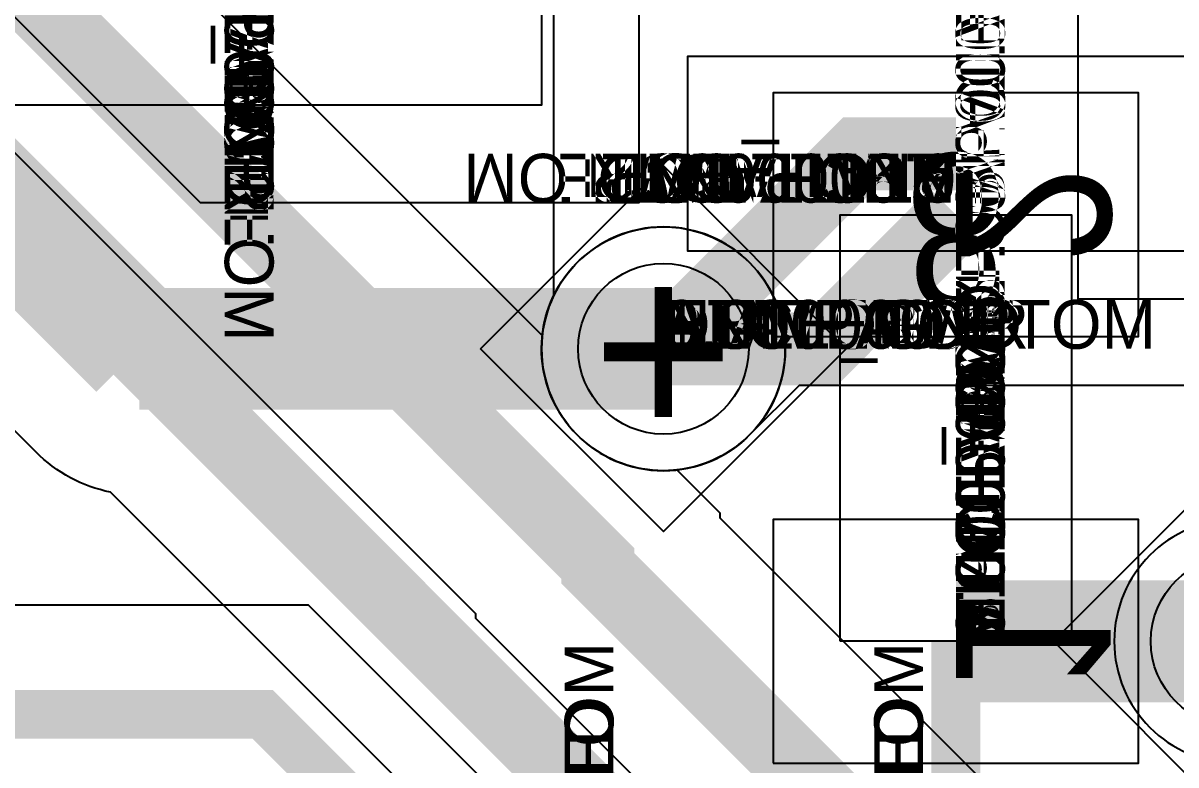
# Model space of a CAD drawing. Extents: x 0 to 323, y 0 to 320.
# Drawn here: x 154.385 to 159.116, y 237.348 to 240.392 of the extents above; entities that cross this region are included whole.
import ezdxf
from ezdxf.enums import TextEntityAlignment as Align

# ---------------------------------------------------------------- set-up
doc = ezdxf.new("R2010")
doc.units = 0
doc.header["$MEASUREMENT"] = 0
doc.layers.get('0').update_dxf_attribs({"linetype": 'CONTINUOUS'})
for name, color, linetype in [('CDN_FIGURES', 7, 'CONTINUOUS'), ('ETCH_BOTTOM', 7, 'CONTINUOUS'), ('ETCH_GND', 3, 'CONTINUOUS'), ('ETCH_INT1', 4, 'CONTINUOUS'), ('ETCH_INT2', 5, 'CONTINUOUS'), ('ETCH_PWR', 6, 'CONTINUOUS'), ('ETCH_TOP', 2, 'CONTINUOUS'), ('MANUFACTURING_NCLEGEND-1-6', 8, 'CONTINUOUS'), ('PACKAGE_GEOMETRY_ASSEMBLY_TOP', 11, 'CONTINUOUS'), ('PACKAGE_GEOMETRY_PIN_NUMBER', 9, 'CONTINUOUS')]:
    doc.layers.add(name, color=color, linetype=linetype)

# ---------------------------------------------------------------- blocks, each defined once
blk = doc.blocks.new('PAD_INFO')
for tag in ['SHAPE_TYPE', 'PAD_HEIGHT', 'PAD_LAYER', 'PAD_TYPE', 'PAD_WIDTH']:
    blk.add_attdef(tag, (0, 0), '', height=0.2)
at = {"flags": 2}
blk.add_attdef('CDN_TYPE', (0, 0), '', height=0.2, dxfattribs=at)
blk = doc.blocks.new('DRILL_INFO')
at = {"flags": 2}
blk.add_attdef('CDN_TYPE', (0, 0), '', height=0.2, dxfattribs=at)
for tag in ['FSHAPE', 'FCHAR', 'DRILL_HEIGHT', 'DIAMETER', 'PLATED', 'DRILL_WIDTH']:
    blk.add_attdef(tag, (0, 0), '', height=0.2)
blk = doc.blocks.new('VIA0700X0300')
at = {"layer": 'ETCH_BOTTOM'}
blk.add_circle((0, 0), 0.35, dxfattribs=at)
at = {"layer": 'ETCH_GND'}
blk.add_circle((0, 0), 0.35, dxfattribs=at)
at = {"layer": 'ETCH_INT1'}
blk.add_circle((0, 0), 0.35, dxfattribs=at)
at = {"layer": 'ETCH_INT2'}
blk.add_circle((0, 0), 0.35, dxfattribs=at)
at = {"layer": 'ETCH_PWR'}
blk.add_circle((0, 0), 0.35, dxfattribs=at)
at = {"layer": 'ETCH_TOP'}
blk.add_circle((0, 0), 0.35, dxfattribs=at)
ref = blk.add_blockref('PAD_INFO', (0, 0))
ref.add_attrib('PAD_LAYER', 'ETCH_TOP', (0, 0), dxfattribs={"height": 0.2})
ref.add_attrib('SHAPE_TYPE', 'NULL', (0, 0), dxfattribs={"height": 0.2})
ref.add_attrib('PAD_TYPE', 'ANTIPAD', (0, 0), dxfattribs={"height": 0.2})
ref.add_attrib('PAD_WIDTH', '0.000000', (0, 0), dxfattribs={"height": 0.2})
ref.add_attrib('PAD_HEIGHT', '0.000000', (0, 0), dxfattribs={"height": 0.2})
ref = blk.add_blockref('PAD_INFO', (0, 0))
ref.add_attrib('PAD_LAYER', 'ETCH_GND', (0, 0), dxfattribs={"height": 0.2})
ref.add_attrib('SHAPE_TYPE', 'NULL', (0, 0), dxfattribs={"height": 0.2})
ref.add_attrib('PAD_TYPE', 'ANTIPAD', (0, 0), dxfattribs={"height": 0.2})
ref.add_attrib('PAD_WIDTH', '0.000000', (0, 0), dxfattribs={"height": 0.2})
ref.add_attrib('PAD_HEIGHT', '0.000000', (0, 0), dxfattribs={"height": 0.2})
ref = blk.add_blockref('PAD_INFO', (0, 0))
ref.add_attrib('PAD_LAYER', 'ETCH_INT1', (0, 0), dxfattribs={"height": 0.2})
ref.add_attrib('SHAPE_TYPE', 'NULL', (0, 0), dxfattribs={"height": 0.2})
ref.add_attrib('PAD_TYPE', 'ANTIPAD', (0, 0), dxfattribs={"height": 0.2})
ref.add_attrib('PAD_WIDTH', '0.000000', (0, 0), dxfattribs={"height": 0.2})
ref.add_attrib('PAD_HEIGHT', '0.000000', (0, 0), dxfattribs={"height": 0.2})
ref = blk.add_blockref('PAD_INFO', (0, 0))
ref.add_attrib('PAD_LAYER', 'ETCH_INT2', (0, 0), dxfattribs={"height": 0.2})
ref.add_attrib('SHAPE_TYPE', 'NULL', (0, 0), dxfattribs={"height": 0.2})
ref.add_attrib('PAD_TYPE', 'ANTIPAD', (0, 0), dxfattribs={"height": 0.2})
ref.add_attrib('PAD_WIDTH', '0.000000', (0, 0), dxfattribs={"height": 0.2})
ref.add_attrib('PAD_HEIGHT', '0.000000', (0, 0), dxfattribs={"height": 0.2})
ref = blk.add_blockref('PAD_INFO', (0, 0))
ref.add_attrib('PAD_LAYER', 'ETCH_PWR', (0, 0), dxfattribs={"height": 0.2})
ref.add_attrib('SHAPE_TYPE', 'NULL', (0, 0), dxfattribs={"height": 0.2})
ref.add_attrib('PAD_TYPE', 'ANTIPAD', (0, 0), dxfattribs={"height": 0.2})
ref.add_attrib('PAD_WIDTH', '0.000000', (0, 0), dxfattribs={"height": 0.2})
ref.add_attrib('PAD_HEIGHT', '0.000000', (0, 0), dxfattribs={"height": 0.2})
ref = blk.add_blockref('PAD_INFO', (0, 0))
ref.add_attrib('PAD_LAYER', 'ETCH_BOTTOM', (0, 0), dxfattribs={"height": 0.2})
ref.add_attrib('SHAPE_TYPE', 'NULL', (0, 0), dxfattribs={"height": 0.2})
ref.add_attrib('PAD_TYPE', 'ANTIPAD', (0, 0), dxfattribs={"height": 0.2})
ref.add_attrib('PAD_WIDTH', '0.000000', (0, 0), dxfattribs={"height": 0.2})
ref.add_attrib('PAD_HEIGHT', '0.000000', (0, 0), dxfattribs={"height": 0.2})
ref = blk.add_blockref('PAD_INFO', (0, 0))
ref.add_attrib('PAD_LAYER', 'ETCH_TOP', (0, 0), dxfattribs={"height": 0.2})
ref.add_attrib('SHAPE_TYPE', 'NULL', (0, 0), dxfattribs={"height": 0.2})
ref.add_attrib('PAD_TYPE', 'THERMAL', (0, 0), dxfattribs={"height": 0.2})
ref.add_attrib('PAD_WIDTH', '0.000000', (0, 0), dxfattribs={"height": 0.2})
ref.add_attrib('PAD_HEIGHT', '0.000000', (0, 0), dxfattribs={"height": 0.2})
ref = blk.add_blockref('PAD_INFO', (0, 0))
ref.add_attrib('PAD_LAYER', 'ETCH_GND', (0, 0), dxfattribs={"height": 0.2})
ref.add_attrib('SHAPE_TYPE', 'NULL', (0, 0), dxfattribs={"height": 0.2})
ref.add_attrib('PAD_TYPE', 'THERMAL', (0, 0), dxfattribs={"height": 0.2})
ref.add_attrib('PAD_WIDTH', '0.000000', (0, 0), dxfattribs={"height": 0.2})
ref.add_attrib('PAD_HEIGHT', '0.000000', (0, 0), dxfattribs={"height": 0.2})
ref = blk.add_blockref('PAD_INFO', (0, 0))
ref.add_attrib('PAD_LAYER', 'ETCH_INT1', (0, 0), dxfattribs={"height": 0.2})
ref.add_attrib('SHAPE_TYPE', 'NULL', (0, 0), dxfattribs={"height": 0.2})
ref.add_attrib('PAD_TYPE', 'THERMAL', (0, 0), dxfattribs={"height": 0.2})
ref.add_attrib('PAD_WIDTH', '0.000000', (0, 0), dxfattribs={"height": 0.2})
ref.add_attrib('PAD_HEIGHT', '0.000000', (0, 0), dxfattribs={"height": 0.2})
ref = blk.add_blockref('PAD_INFO', (0, 0))
ref.add_attrib('PAD_LAYER', 'ETCH_INT2', (0, 0), dxfattribs={"height": 0.2})
ref.add_attrib('SHAPE_TYPE', 'NULL', (0, 0), dxfattribs={"height": 0.2})
ref.add_attrib('PAD_TYPE', 'THERMAL', (0, 0), dxfattribs={"height": 0.2})
ref.add_attrib('PAD_WIDTH', '0.000000', (0, 0), dxfattribs={"height": 0.2})
ref.add_attrib('PAD_HEIGHT', '0.000000', (0, 0), dxfattribs={"height": 0.2})
ref = blk.add_blockref('PAD_INFO', (0, 0))
ref.add_attrib('PAD_LAYER', 'ETCH_PWR', (0, 0), dxfattribs={"height": 0.2})
ref.add_attrib('SHAPE_TYPE', 'NULL', (0, 0), dxfattribs={"height": 0.2})
ref.add_attrib('PAD_TYPE', 'THERMAL', (0, 0), dxfattribs={"height": 0.2})
ref.add_attrib('PAD_WIDTH', '0.000000', (0, 0), dxfattribs={"height": 0.2})
ref.add_attrib('PAD_HEIGHT', '0.000000', (0, 0), dxfattribs={"height": 0.2})
ref = blk.add_blockref('PAD_INFO', (0, 0))
ref.add_attrib('PAD_LAYER', 'ETCH_BOTTOM', (0, 0), dxfattribs={"height": 0.2})
ref.add_attrib('SHAPE_TYPE', 'NULL', (0, 0), dxfattribs={"height": 0.2})
ref.add_attrib('PAD_TYPE', 'THERMAL', (0, 0), dxfattribs={"height": 0.2})
ref.add_attrib('PAD_WIDTH', '0.000000', (0, 0), dxfattribs={"height": 0.2})
ref.add_attrib('PAD_HEIGHT', '0.000000', (0, 0), dxfattribs={"height": 0.2})
ref = blk.add_blockref('PAD_INFO', (0, 0))
ref.add_attrib('PAD_LAYER', 'ETCH_TOP', (0, 0), dxfattribs={"height": 0.2})
ref.add_attrib('SHAPE_TYPE', 'CIRCLE', (0, 0), dxfattribs={"height": 0.2})
ref.add_attrib('PAD_TYPE', 'REGULAR', (0, 0), dxfattribs={"height": 0.2})
ref.add_attrib('PAD_WIDTH', '0.700000', (0, 0), dxfattribs={"height": 0.2})
ref.add_attrib('PAD_HEIGHT', '0.700000', (0, 0), dxfattribs={"height": 0.2})
ref = blk.add_blockref('PAD_INFO', (0, 0))
ref.add_attrib('PAD_LAYER', 'ETCH_GND', (0, 0), dxfattribs={"height": 0.2})
ref.add_attrib('SHAPE_TYPE', 'CIRCLE', (0, 0), dxfattribs={"height": 0.2})
ref.add_attrib('PAD_TYPE', 'REGULAR', (0, 0), dxfattribs={"height": 0.2})
ref.add_attrib('PAD_WIDTH', '0.700000', (0, 0), dxfattribs={"height": 0.2})
ref.add_attrib('PAD_HEIGHT', '0.700000', (0, 0), dxfattribs={"height": 0.2})
ref = blk.add_blockref('PAD_INFO', (0, 0))
ref.add_attrib('PAD_LAYER', 'ETCH_INT1', (0, 0), dxfattribs={"height": 0.2})
ref.add_attrib('SHAPE_TYPE', 'CIRCLE', (0, 0), dxfattribs={"height": 0.2})
ref.add_attrib('PAD_TYPE', 'REGULAR', (0, 0), dxfattribs={"height": 0.2})
ref.add_attrib('PAD_WIDTH', '0.700000', (0, 0), dxfattribs={"height": 0.2})
ref.add_attrib('PAD_HEIGHT', '0.700000', (0, 0), dxfattribs={"height": 0.2})
ref = blk.add_blockref('PAD_INFO', (0, 0))
ref.add_attrib('PAD_LAYER', 'ETCH_INT2', (0, 0), dxfattribs={"height": 0.2})
ref.add_attrib('SHAPE_TYPE', 'CIRCLE', (0, 0), dxfattribs={"height": 0.2})
ref.add_attrib('PAD_TYPE', 'REGULAR', (0, 0), dxfattribs={"height": 0.2})
ref.add_attrib('PAD_WIDTH', '0.700000', (0, 0), dxfattribs={"height": 0.2})
ref.add_attrib('PAD_HEIGHT', '0.700000', (0, 0), dxfattribs={"height": 0.2})
ref = blk.add_blockref('PAD_INFO', (0, 0))
ref.add_attrib('PAD_LAYER', 'ETCH_PWR', (0, 0), dxfattribs={"height": 0.2})
ref.add_attrib('SHAPE_TYPE', 'CIRCLE', (0, 0), dxfattribs={"height": 0.2})
ref.add_attrib('PAD_TYPE', 'REGULAR', (0, 0), dxfattribs={"height": 0.2})
ref.add_attrib('PAD_WIDTH', '0.700000', (0, 0), dxfattribs={"height": 0.2})
ref.add_attrib('PAD_HEIGHT', '0.700000', (0, 0), dxfattribs={"height": 0.2})
ref = blk.add_blockref('PAD_INFO', (0, 0))
ref.add_attrib('PAD_LAYER', 'ETCH_BOTTOM', (0, 0), dxfattribs={"height": 0.2})
ref.add_attrib('SHAPE_TYPE', 'CIRCLE', (0, 0), dxfattribs={"height": 0.2})
ref.add_attrib('PAD_TYPE', 'REGULAR', (0, 0), dxfattribs={"height": 0.2})
ref.add_attrib('PAD_WIDTH', '0.700000', (0, 0), dxfattribs={"height": 0.2})
ref.add_attrib('PAD_HEIGHT', '0.700000', (0, 0), dxfattribs={"height": 0.2})
ref = blk.add_blockref('DRILL_INFO', (0, 0))
ref.add_attrib('DIAMETER', '0.300000', (0, 0), dxfattribs={"height": 0.2})
ref.add_attrib('PLATED', 'PLATED', (0, 0), dxfattribs={"height": 0.2})
ref.add_attrib('FSHAPE', 'DIAMOND', (0, 0), dxfattribs={"height": 0.2})
ref.add_attrib('FCHAR', '+', (0, 0), dxfattribs={"height": 0.2})
ref.add_attrib('DRILL_WIDTH', '1.500000', (0, 0), dxfattribs={"height": 0.2})
ref.add_attrib('DRILL_HEIGHT', '1.500000', (0, 0), dxfattribs={"height": 0.2})
for tag in ['CDN_TYPE', 'PIN']:
    blk.add_attdef(tag, (0, 0), '', height=0.2)
at = {"flags": 2}
for tag in ['PSTKNAME', 'BBV']:
    blk.add_attdef(tag, (0, 0), '', height=0.2, dxfattribs=at)
blk = doc.blocks.new('FIGURE_DIAMOND')
at = {"layer": 'CDN_FIGURES'}
blk.add_lwpolyline([(-0.5, 0), (0, 0.5), (0.5, 0), (0, -0.5)], close=True, dxfattribs=at)
blk = doc.blocks.new('RC2200X0800TS')
at = {"layer": 'ETCH_TOP'}
blk.add_lwpolyline([(-1.1, -0.4), (-1.1, 0.4), (1.1, 0.4), (1.1, -0.4)], close=True, dxfattribs=at)
ref = blk.add_blockref('PAD_INFO', (0, 0))
ref.add_attrib('PAD_LAYER', 'ETCH_TOP', (0, 0), dxfattribs={"height": 0.2})
ref.add_attrib('SHAPE_TYPE', 'NULL', (0, 0), dxfattribs={"height": 0.2})
ref.add_attrib('PAD_TYPE', 'ANTIPAD', (0, 0), dxfattribs={"height": 0.2})
ref.add_attrib('PAD_WIDTH', '0.000000', (0, 0), dxfattribs={"height": 0.2})
ref.add_attrib('PAD_HEIGHT', '0.000000', (0, 0), dxfattribs={"height": 0.2})
ref = blk.add_blockref('PAD_INFO', (0, 0))
ref.add_attrib('PAD_LAYER', 'ETCH_GND', (0, 0), dxfattribs={"height": 0.2})
ref.add_attrib('SHAPE_TYPE', 'NULL', (0, 0), dxfattribs={"height": 0.2})
ref.add_attrib('PAD_TYPE', 'ANTIPAD', (0, 0), dxfattribs={"height": 0.2})
ref.add_attrib('PAD_WIDTH', '0.000000', (0, 0), dxfattribs={"height": 0.2})
ref.add_attrib('PAD_HEIGHT', '0.000000', (0, 0), dxfattribs={"height": 0.2})
ref = blk.add_blockref('PAD_INFO', (0, 0))
ref.add_attrib('PAD_LAYER', 'ETCH_INT1', (0, 0), dxfattribs={"height": 0.2})
ref.add_attrib('SHAPE_TYPE', 'NULL', (0, 0), dxfattribs={"height": 0.2})
ref.add_attrib('PAD_TYPE', 'ANTIPAD', (0, 0), dxfattribs={"height": 0.2})
ref.add_attrib('PAD_WIDTH', '0.000000', (0, 0), dxfattribs={"height": 0.2})
ref.add_attrib('PAD_HEIGHT', '0.000000', (0, 0), dxfattribs={"height": 0.2})
ref = blk.add_blockref('PAD_INFO', (0, 0))
ref.add_attrib('PAD_LAYER', 'ETCH_INT2', (0, 0), dxfattribs={"height": 0.2})
ref.add_attrib('SHAPE_TYPE', 'NULL', (0, 0), dxfattribs={"height": 0.2})
ref.add_attrib('PAD_TYPE', 'ANTIPAD', (0, 0), dxfattribs={"height": 0.2})
ref.add_attrib('PAD_WIDTH', '0.000000', (0, 0), dxfattribs={"height": 0.2})
ref.add_attrib('PAD_HEIGHT', '0.000000', (0, 0), dxfattribs={"height": 0.2})
ref = blk.add_blockref('PAD_INFO', (0, 0))
ref.add_attrib('PAD_LAYER', 'ETCH_PWR', (0, 0), dxfattribs={"height": 0.2})
ref.add_attrib('SHAPE_TYPE', 'NULL', (0, 0), dxfattribs={"height": 0.2})
ref.add_attrib('PAD_TYPE', 'ANTIPAD', (0, 0), dxfattribs={"height": 0.2})
ref.add_attrib('PAD_WIDTH', '0.000000', (0, 0), dxfattribs={"height": 0.2})
ref.add_attrib('PAD_HEIGHT', '0.000000', (0, 0), dxfattribs={"height": 0.2})
ref = blk.add_blockref('PAD_INFO', (0, 0))
ref.add_attrib('PAD_LAYER', 'ETCH_BOTTOM', (0, 0), dxfattribs={"height": 0.2})
ref.add_attrib('SHAPE_TYPE', 'NULL', (0, 0), dxfattribs={"height": 0.2})
ref.add_attrib('PAD_TYPE', 'ANTIPAD', (0, 0), dxfattribs={"height": 0.2})
ref.add_attrib('PAD_WIDTH', '0.000000', (0, 0), dxfattribs={"height": 0.2})
ref.add_attrib('PAD_HEIGHT', '0.000000', (0, 0), dxfattribs={"height": 0.2})
ref = blk.add_blockref('PAD_INFO', (0, 0))
ref.add_attrib('PAD_LAYER', 'ETCH_TOP', (0, 0), dxfattribs={"height": 0.2})
ref.add_attrib('SHAPE_TYPE', 'NULL', (0, 0), dxfattribs={"height": 0.2})
ref.add_attrib('PAD_TYPE', 'THERMAL', (0, 0), dxfattribs={"height": 0.2})
ref.add_attrib('PAD_WIDTH', '0.000000', (0, 0), dxfattribs={"height": 0.2})
ref.add_attrib('PAD_HEIGHT', '0.000000', (0, 0), dxfattribs={"height": 0.2})
ref = blk.add_blockref('PAD_INFO', (0, 0))
ref.add_attrib('PAD_LAYER', 'ETCH_GND', (0, 0), dxfattribs={"height": 0.2})
ref.add_attrib('SHAPE_TYPE', 'NULL', (0, 0), dxfattribs={"height": 0.2})
ref.add_attrib('PAD_TYPE', 'THERMAL', (0, 0), dxfattribs={"height": 0.2})
ref.add_attrib('PAD_WIDTH', '0.000000', (0, 0), dxfattribs={"height": 0.2})
ref.add_attrib('PAD_HEIGHT', '0.000000', (0, 0), dxfattribs={"height": 0.2})
ref = blk.add_blockref('PAD_INFO', (0, 0))
ref.add_attrib('PAD_LAYER', 'ETCH_INT1', (0, 0), dxfattribs={"height": 0.2})
ref.add_attrib('SHAPE_TYPE', 'NULL', (0, 0), dxfattribs={"height": 0.2})
ref.add_attrib('PAD_TYPE', 'THERMAL', (0, 0), dxfattribs={"height": 0.2})
ref.add_attrib('PAD_WIDTH', '0.000000', (0, 0), dxfattribs={"height": 0.2})
ref.add_attrib('PAD_HEIGHT', '0.000000', (0, 0), dxfattribs={"height": 0.2})
ref = blk.add_blockref('PAD_INFO', (0, 0))
ref.add_attrib('PAD_LAYER', 'ETCH_INT2', (0, 0), dxfattribs={"height": 0.2})
ref.add_attrib('SHAPE_TYPE', 'NULL', (0, 0), dxfattribs={"height": 0.2})
ref.add_attrib('PAD_TYPE', 'THERMAL', (0, 0), dxfattribs={"height": 0.2})
ref.add_attrib('PAD_WIDTH', '0.000000', (0, 0), dxfattribs={"height": 0.2})
ref.add_attrib('PAD_HEIGHT', '0.000000', (0, 0), dxfattribs={"height": 0.2})
ref = blk.add_blockref('PAD_INFO', (0, 0))
ref.add_attrib('PAD_LAYER', 'ETCH_PWR', (0, 0), dxfattribs={"height": 0.2})
ref.add_attrib('SHAPE_TYPE', 'NULL', (0, 0), dxfattribs={"height": 0.2})
ref.add_attrib('PAD_TYPE', 'THERMAL', (0, 0), dxfattribs={"height": 0.2})
ref.add_attrib('PAD_WIDTH', '0.000000', (0, 0), dxfattribs={"height": 0.2})
ref.add_attrib('PAD_HEIGHT', '0.000000', (0, 0), dxfattribs={"height": 0.2})
ref = blk.add_blockref('PAD_INFO', (0, 0))
ref.add_attrib('PAD_LAYER', 'ETCH_BOTTOM', (0, 0), dxfattribs={"height": 0.2})
ref.add_attrib('SHAPE_TYPE', 'NULL', (0, 0), dxfattribs={"height": 0.2})
ref.add_attrib('PAD_TYPE', 'THERMAL', (0, 0), dxfattribs={"height": 0.2})
ref.add_attrib('PAD_WIDTH', '0.000000', (0, 0), dxfattribs={"height": 0.2})
ref.add_attrib('PAD_HEIGHT', '0.000000', (0, 0), dxfattribs={"height": 0.2})
ref = blk.add_blockref('PAD_INFO', (0, 0))
ref.add_attrib('PAD_LAYER', 'ETCH_TOP', (0, 0), dxfattribs={"height": 0.2})
ref.add_attrib('SHAPE_TYPE', 'RECTANGLE', (0, 0), dxfattribs={"height": 0.2})
ref.add_attrib('PAD_TYPE', 'REGULAR', (0, 0), dxfattribs={"height": 0.2})
ref.add_attrib('PAD_WIDTH', '2.200000', (0, 0), dxfattribs={"height": 0.2})
ref.add_attrib('PAD_HEIGHT', '0.800000', (0, 0), dxfattribs={"height": 0.2})
ref = blk.add_blockref('PAD_INFO', (0, 0))
ref.add_attrib('PAD_LAYER', 'ETCH_GND', (0, 0), dxfattribs={"height": 0.2})
ref.add_attrib('SHAPE_TYPE', 'NULL', (0, 0), dxfattribs={"height": 0.2})
ref.add_attrib('PAD_TYPE', 'REGULAR', (0, 0), dxfattribs={"height": 0.2})
ref.add_attrib('PAD_WIDTH', '0.000000', (0, 0), dxfattribs={"height": 0.2})
ref.add_attrib('PAD_HEIGHT', '0.000000', (0, 0), dxfattribs={"height": 0.2})
ref = blk.add_blockref('PAD_INFO', (0, 0))
ref.add_attrib('PAD_LAYER', 'ETCH_INT1', (0, 0), dxfattribs={"height": 0.2})
ref.add_attrib('SHAPE_TYPE', 'NULL', (0, 0), dxfattribs={"height": 0.2})
ref.add_attrib('PAD_TYPE', 'REGULAR', (0, 0), dxfattribs={"height": 0.2})
ref.add_attrib('PAD_WIDTH', '0.000000', (0, 0), dxfattribs={"height": 0.2})
ref.add_attrib('PAD_HEIGHT', '0.000000', (0, 0), dxfattribs={"height": 0.2})
ref = blk.add_blockref('PAD_INFO', (0, 0))
ref.add_attrib('PAD_LAYER', 'ETCH_INT2', (0, 0), dxfattribs={"height": 0.2})
ref.add_attrib('SHAPE_TYPE', 'NULL', (0, 0), dxfattribs={"height": 0.2})
ref.add_attrib('PAD_TYPE', 'REGULAR', (0, 0), dxfattribs={"height": 0.2})
ref.add_attrib('PAD_WIDTH', '0.000000', (0, 0), dxfattribs={"height": 0.2})
ref.add_attrib('PAD_HEIGHT', '0.000000', (0, 0), dxfattribs={"height": 0.2})
ref = blk.add_blockref('PAD_INFO', (0, 0))
ref.add_attrib('PAD_LAYER', 'ETCH_PWR', (0, 0), dxfattribs={"height": 0.2})
ref.add_attrib('SHAPE_TYPE', 'NULL', (0, 0), dxfattribs={"height": 0.2})
ref.add_attrib('PAD_TYPE', 'REGULAR', (0, 0), dxfattribs={"height": 0.2})
ref.add_attrib('PAD_WIDTH', '0.000000', (0, 0), dxfattribs={"height": 0.2})
ref.add_attrib('PAD_HEIGHT', '0.000000', (0, 0), dxfattribs={"height": 0.2})
ref = blk.add_blockref('PAD_INFO', (0, 0))
ref.add_attrib('PAD_LAYER', 'ETCH_BOTTOM', (0, 0), dxfattribs={"height": 0.2})
ref.add_attrib('SHAPE_TYPE', 'NULL', (0, 0), dxfattribs={"height": 0.2})
ref.add_attrib('PAD_TYPE', 'REGULAR', (0, 0), dxfattribs={"height": 0.2})
ref.add_attrib('PAD_WIDTH', '0.000000', (0, 0), dxfattribs={"height": 0.2})
ref.add_attrib('PAD_HEIGHT', '0.000000', (0, 0), dxfattribs={"height": 0.2})
ref = blk.add_blockref('DRILL_INFO', (0, 0))
ref.add_attrib('DIAMETER', '0.000000', (0, 0), dxfattribs={"height": 0.2})
ref.add_attrib('PLATED', 'PLATED', (0, 0), dxfattribs={"height": 0.2})
ref.add_attrib('FSHAPE', 'NULL', (0, 0), dxfattribs={"height": 0.2})
ref.add_attrib('DRILL_WIDTH', '0.000000', (0, 0), dxfattribs={"height": 0.2})
ref.add_attrib('DRILL_HEIGHT', '0.000000', (0, 0), dxfattribs={"height": 0.2})
for tag in ['CDN_TYPE', 'PIN']:
    blk.add_attdef(tag, (0, 0), '', height=0.2)
at = {"flags": 2}
for tag in ['PSTKNAME', 'BBV']:
    blk.add_attdef(tag, (0, 0), '', height=0.2, dxfattribs=at)
blk = doc.blocks.new('F25')
at = {"layer": 'PACKAGE_GEOMETRY_ASSEMBLY_TOP'}
blk.add_lwpolyline([(0.5, -4.405), (4.5, -4.405), (4.5, 0.595), (0.5, 0.595)], close=True, dxfattribs=at)
at = {"layer": 'ETCH_TOP'}
blk.add_blockref('RC2200X0800TS', (5, 0), dxfattribs=at)
at = {"flags": 2}
for tag in ['SYMBOL_TYPE', 'CDN_TYPE', 'REFDES']:
    blk.add_attdef(tag, (0, 0), '', height=0.2, dxfattribs=at)
blk = doc.blocks.new('SMD50_25')
ref = blk.add_blockref('PAD_INFO', (0, 0))
ref.add_attrib('PAD_LAYER', 'ETCH_BOTTOM', (0, 0), dxfattribs={"height": 0.2})
ref.add_attrib('SHAPE_TYPE', 'NULL', (0, 0), dxfattribs={"height": 0.2})
ref.add_attrib('PAD_TYPE', 'ANTIPAD', (0, 0), dxfattribs={"height": 0.2})
ref.add_attrib('PAD_WIDTH', '0.000000', (0, 0), dxfattribs={"height": 0.2})
ref.add_attrib('PAD_HEIGHT', '0.000000', (0, 0), dxfattribs={"height": 0.2})
ref = blk.add_blockref('PAD_INFO', (0, 0))
ref.add_attrib('PAD_LAYER', 'ETCH_BOTTOM', (0, 0), dxfattribs={"height": 0.2})
ref.add_attrib('SHAPE_TYPE', 'NULL', (0, 0), dxfattribs={"height": 0.2})
ref.add_attrib('PAD_TYPE', 'THERMAL', (0, 0), dxfattribs={"height": 0.2})
ref.add_attrib('PAD_WIDTH', '0.000000', (0, 0), dxfattribs={"height": 0.2})
ref.add_attrib('PAD_HEIGHT', '0.000000', (0, 0), dxfattribs={"height": 0.2})
ref = blk.add_blockref('PAD_INFO', (0, 0))
ref.add_attrib('PAD_LAYER', 'ETCH_TOP', (0, 0), dxfattribs={"height": 0.2})
ref.add_attrib('SHAPE_TYPE', 'RECTANGLE', (0, 0), dxfattribs={"height": 0.2})
ref.add_attrib('PAD_TYPE', 'REGULAR', (0, 0), dxfattribs={"height": 0.2})
ref.add_attrib('PAD_WIDTH', '1.270000', (0, 0), dxfattribs={"height": 0.2})
ref.add_attrib('PAD_HEIGHT', '0.635000', (0, 0), dxfattribs={"height": 0.2})
ref = blk.add_blockref('PAD_INFO', (0, 0))
ref.add_attrib('PAD_LAYER', 'ETCH_BOTTOM', (0, 0), dxfattribs={"height": 0.2})
ref.add_attrib('SHAPE_TYPE', 'NULL', (0, 0), dxfattribs={"height": 0.2})
ref.add_attrib('PAD_TYPE', 'REGULAR', (0, 0), dxfattribs={"height": 0.2})
ref.add_attrib('PAD_WIDTH', '0.000000', (0, 0), dxfattribs={"height": 0.2})
ref.add_attrib('PAD_HEIGHT', '0.000000', (0, 0), dxfattribs={"height": 0.2})
ref = blk.add_blockref('DRILL_INFO', (0, 0))
ref.add_attrib('DIAMETER', '0.000000', (0, 0), dxfattribs={"height": 0.2})
ref.add_attrib('PLATED', 'NON_PLATED', (0, 0), dxfattribs={"height": 0.2})
ref.add_attrib('FSHAPE', 'NULL', (0, 0), dxfattribs={"height": 0.2})
ref.add_attrib('DRILL_WIDTH', '0.000000', (0, 0), dxfattribs={"height": 0.2})
ref.add_attrib('DRILL_HEIGHT', '0.000000', (0, 0), dxfattribs={"height": 0.2})
for tag in ['CDN_TYPE', 'PIN']:
    blk.add_attdef(tag, (0, 0), '', height=0.2)
at = {"flags": 2}
for tag in ['PSTKNAME', 'BBV']:
    blk.add_attdef(tag, (0, 0), '', height=0.2, dxfattribs=at)
blk = doc.blocks.new('SOIC8')
at = {"layer": 'ETCH_TOP'}
for p in [(2.4765, 1.905), (2.4765, 0.635)]:
    blk.add_blockref('SMD50_25', p, dxfattribs=at)
at = {"flags": 2}
for tag in ['SYMBOL_TYPE', 'CDN_TYPE', 'REFDES']:
    blk.add_attdef(tag, (0, 0), '', height=0.2, dxfattribs=at)
blk = doc.blocks.new('RC1000X1500TS')
at = {"layer": 'ETCH_TOP'}
blk.add_lwpolyline([(-0.5, -0.75), (-0.5, 0.75), (0.5, 0.75), (0.5, -0.75)], close=True, dxfattribs=at)
ref = blk.add_blockref('PAD_INFO', (0, 0))
ref.add_attrib('PAD_LAYER', 'ETCH_TOP', (0, 0), dxfattribs={"height": 0.2})
ref.add_attrib('SHAPE_TYPE', 'NULL', (0, 0), dxfattribs={"height": 0.2})
ref.add_attrib('PAD_TYPE', 'ANTIPAD', (0, 0), dxfattribs={"height": 0.2})
ref.add_attrib('PAD_WIDTH', '0.000000', (0, 0), dxfattribs={"height": 0.2})
ref.add_attrib('PAD_HEIGHT', '0.000000', (0, 0), dxfattribs={"height": 0.2})
ref = blk.add_blockref('PAD_INFO', (0, 0))
ref.add_attrib('PAD_LAYER', 'ETCH_GND', (0, 0), dxfattribs={"height": 0.2})
ref.add_attrib('SHAPE_TYPE', 'NULL', (0, 0), dxfattribs={"height": 0.2})
ref.add_attrib('PAD_TYPE', 'ANTIPAD', (0, 0), dxfattribs={"height": 0.2})
ref.add_attrib('PAD_WIDTH', '0.000000', (0, 0), dxfattribs={"height": 0.2})
ref.add_attrib('PAD_HEIGHT', '0.000000', (0, 0), dxfattribs={"height": 0.2})
ref = blk.add_blockref('PAD_INFO', (0, 0))
ref.add_attrib('PAD_LAYER', 'ETCH_INT1', (0, 0), dxfattribs={"height": 0.2})
ref.add_attrib('SHAPE_TYPE', 'NULL', (0, 0), dxfattribs={"height": 0.2})
ref.add_attrib('PAD_TYPE', 'ANTIPAD', (0, 0), dxfattribs={"height": 0.2})
ref.add_attrib('PAD_WIDTH', '0.000000', (0, 0), dxfattribs={"height": 0.2})
ref.add_attrib('PAD_HEIGHT', '0.000000', (0, 0), dxfattribs={"height": 0.2})
ref = blk.add_blockref('PAD_INFO', (0, 0))
ref.add_attrib('PAD_LAYER', 'ETCH_INT2', (0, 0), dxfattribs={"height": 0.2})
ref.add_attrib('SHAPE_TYPE', 'NULL', (0, 0), dxfattribs={"height": 0.2})
ref.add_attrib('PAD_TYPE', 'ANTIPAD', (0, 0), dxfattribs={"height": 0.2})
ref.add_attrib('PAD_WIDTH', '0.000000', (0, 0), dxfattribs={"height": 0.2})
ref.add_attrib('PAD_HEIGHT', '0.000000', (0, 0), dxfattribs={"height": 0.2})
ref = blk.add_blockref('PAD_INFO', (0, 0))
ref.add_attrib('PAD_LAYER', 'ETCH_PWR', (0, 0), dxfattribs={"height": 0.2})
ref.add_attrib('SHAPE_TYPE', 'NULL', (0, 0), dxfattribs={"height": 0.2})
ref.add_attrib('PAD_TYPE', 'ANTIPAD', (0, 0), dxfattribs={"height": 0.2})
ref.add_attrib('PAD_WIDTH', '0.000000', (0, 0), dxfattribs={"height": 0.2})
ref.add_attrib('PAD_HEIGHT', '0.000000', (0, 0), dxfattribs={"height": 0.2})
ref = blk.add_blockref('PAD_INFO', (0, 0))
ref.add_attrib('PAD_LAYER', 'ETCH_BOTTOM', (0, 0), dxfattribs={"height": 0.2})
ref.add_attrib('SHAPE_TYPE', 'NULL', (0, 0), dxfattribs={"height": 0.2})
ref.add_attrib('PAD_TYPE', 'ANTIPAD', (0, 0), dxfattribs={"height": 0.2})
ref.add_attrib('PAD_WIDTH', '0.000000', (0, 0), dxfattribs={"height": 0.2})
ref.add_attrib('PAD_HEIGHT', '0.000000', (0, 0), dxfattribs={"height": 0.2})
ref = blk.add_blockref('PAD_INFO', (0, 0))
ref.add_attrib('PAD_LAYER', 'ETCH_TOP', (0, 0), dxfattribs={"height": 0.2})
ref.add_attrib('SHAPE_TYPE', 'NULL', (0, 0), dxfattribs={"height": 0.2})
ref.add_attrib('PAD_TYPE', 'THERMAL', (0, 0), dxfattribs={"height": 0.2})
ref.add_attrib('PAD_WIDTH', '0.000000', (0, 0), dxfattribs={"height": 0.2})
ref.add_attrib('PAD_HEIGHT', '0.000000', (0, 0), dxfattribs={"height": 0.2})
ref = blk.add_blockref('PAD_INFO', (0, 0))
ref.add_attrib('PAD_LAYER', 'ETCH_GND', (0, 0), dxfattribs={"height": 0.2})
ref.add_attrib('SHAPE_TYPE', 'NULL', (0, 0), dxfattribs={"height": 0.2})
ref.add_attrib('PAD_TYPE', 'THERMAL', (0, 0), dxfattribs={"height": 0.2})
ref.add_attrib('PAD_WIDTH', '0.000000', (0, 0), dxfattribs={"height": 0.2})
ref.add_attrib('PAD_HEIGHT', '0.000000', (0, 0), dxfattribs={"height": 0.2})
ref = blk.add_blockref('PAD_INFO', (0, 0))
ref.add_attrib('PAD_LAYER', 'ETCH_INT1', (0, 0), dxfattribs={"height": 0.2})
ref.add_attrib('SHAPE_TYPE', 'NULL', (0, 0), dxfattribs={"height": 0.2})
ref.add_attrib('PAD_TYPE', 'THERMAL', (0, 0), dxfattribs={"height": 0.2})
ref.add_attrib('PAD_WIDTH', '0.000000', (0, 0), dxfattribs={"height": 0.2})
ref.add_attrib('PAD_HEIGHT', '0.000000', (0, 0), dxfattribs={"height": 0.2})
ref = blk.add_blockref('PAD_INFO', (0, 0))
ref.add_attrib('PAD_LAYER', 'ETCH_INT2', (0, 0), dxfattribs={"height": 0.2})
ref.add_attrib('SHAPE_TYPE', 'NULL', (0, 0), dxfattribs={"height": 0.2})
ref.add_attrib('PAD_TYPE', 'THERMAL', (0, 0), dxfattribs={"height": 0.2})
ref.add_attrib('PAD_WIDTH', '0.000000', (0, 0), dxfattribs={"height": 0.2})
ref.add_attrib('PAD_HEIGHT', '0.000000', (0, 0), dxfattribs={"height": 0.2})
ref = blk.add_blockref('PAD_INFO', (0, 0))
ref.add_attrib('PAD_LAYER', 'ETCH_PWR', (0, 0), dxfattribs={"height": 0.2})
ref.add_attrib('SHAPE_TYPE', 'NULL', (0, 0), dxfattribs={"height": 0.2})
ref.add_attrib('PAD_TYPE', 'THERMAL', (0, 0), dxfattribs={"height": 0.2})
ref.add_attrib('PAD_WIDTH', '0.000000', (0, 0), dxfattribs={"height": 0.2})
ref.add_attrib('PAD_HEIGHT', '0.000000', (0, 0), dxfattribs={"height": 0.2})
ref = blk.add_blockref('PAD_INFO', (0, 0))
ref.add_attrib('PAD_LAYER', 'ETCH_BOTTOM', (0, 0), dxfattribs={"height": 0.2})
ref.add_attrib('SHAPE_TYPE', 'NULL', (0, 0), dxfattribs={"height": 0.2})
ref.add_attrib('PAD_TYPE', 'THERMAL', (0, 0), dxfattribs={"height": 0.2})
ref.add_attrib('PAD_WIDTH', '0.000000', (0, 0), dxfattribs={"height": 0.2})
ref.add_attrib('PAD_HEIGHT', '0.000000', (0, 0), dxfattribs={"height": 0.2})
ref = blk.add_blockref('PAD_INFO', (0, 0))
ref.add_attrib('PAD_LAYER', 'ETCH_GND', (0, 0), dxfattribs={"height": 0.2})
ref.add_attrib('SHAPE_TYPE', 'NULL', (0, 0), dxfattribs={"height": 0.2})
ref.add_attrib('PAD_TYPE', 'REGULAR', (0, 0), dxfattribs={"height": 0.2})
ref.add_attrib('PAD_WIDTH', '0.000000', (0, 0), dxfattribs={"height": 0.2})
ref.add_attrib('PAD_HEIGHT', '0.000000', (0, 0), dxfattribs={"height": 0.2})
ref = blk.add_blockref('PAD_INFO', (0, 0))
ref.add_attrib('PAD_LAYER', 'ETCH_INT1', (0, 0), dxfattribs={"height": 0.2})
ref.add_attrib('SHAPE_TYPE', 'NULL', (0, 0), dxfattribs={"height": 0.2})
ref.add_attrib('PAD_TYPE', 'REGULAR', (0, 0), dxfattribs={"height": 0.2})
ref.add_attrib('PAD_WIDTH', '0.000000', (0, 0), dxfattribs={"height": 0.2})
ref.add_attrib('PAD_HEIGHT', '0.000000', (0, 0), dxfattribs={"height": 0.2})
ref = blk.add_blockref('PAD_INFO', (0, 0))
ref.add_attrib('PAD_LAYER', 'ETCH_INT2', (0, 0), dxfattribs={"height": 0.2})
ref.add_attrib('SHAPE_TYPE', 'NULL', (0, 0), dxfattribs={"height": 0.2})
ref.add_attrib('PAD_TYPE', 'REGULAR', (0, 0), dxfattribs={"height": 0.2})
ref.add_attrib('PAD_WIDTH', '0.000000', (0, 0), dxfattribs={"height": 0.2})
ref.add_attrib('PAD_HEIGHT', '0.000000', (0, 0), dxfattribs={"height": 0.2})
ref = blk.add_blockref('PAD_INFO', (0, 0))
ref.add_attrib('PAD_LAYER', 'ETCH_PWR', (0, 0), dxfattribs={"height": 0.2})
ref.add_attrib('SHAPE_TYPE', 'NULL', (0, 0), dxfattribs={"height": 0.2})
ref.add_attrib('PAD_TYPE', 'REGULAR', (0, 0), dxfattribs={"height": 0.2})
ref.add_attrib('PAD_WIDTH', '0.000000', (0, 0), dxfattribs={"height": 0.2})
ref.add_attrib('PAD_HEIGHT', '0.000000', (0, 0), dxfattribs={"height": 0.2})
ref = blk.add_blockref('PAD_INFO', (0, 0))
ref.add_attrib('PAD_LAYER', 'ETCH_BOTTOM', (0, 0), dxfattribs={"height": 0.2})
ref.add_attrib('SHAPE_TYPE', 'NULL', (0, 0), dxfattribs={"height": 0.2})
ref.add_attrib('PAD_TYPE', 'REGULAR', (0, 0), dxfattribs={"height": 0.2})
ref.add_attrib('PAD_WIDTH', '0.000000', (0, 0), dxfattribs={"height": 0.2})
ref.add_attrib('PAD_HEIGHT', '0.000000', (0, 0), dxfattribs={"height": 0.2})
ref = blk.add_blockref('DRILL_INFO', (0, 0))
ref.add_attrib('DIAMETER', '0.000000', (0, 0), dxfattribs={"height": 0.2})
ref.add_attrib('PLATED', 'PLATED', (0, 0), dxfattribs={"height": 0.2})
ref.add_attrib('FSHAPE', 'NULL', (0, 0), dxfattribs={"height": 0.2})
ref.add_attrib('DRILL_WIDTH', '0.000000', (0, 0), dxfattribs={"height": 0.2})
ref.add_attrib('DRILL_HEIGHT', '0.000000', (0, 0), dxfattribs={"height": 0.2})
ref = blk.add_blockref('PAD_INFO', (0, 0))
ref.add_attrib('PAD_LAYER', 'ETCH_TOP', (0, 0), dxfattribs={"height": 0.2})
ref.add_attrib('SHAPE_TYPE', 'RECTANGLE', (0, 0), dxfattribs={"height": 0.2})
ref.add_attrib('PAD_TYPE', 'REGULAR', (0, 0), dxfattribs={"height": 0.2})
ref.add_attrib('PAD_WIDTH', '1.000000', (0, 0), dxfattribs={"height": 0.2})
ref.add_attrib('PAD_HEIGHT', '1.500000', (0, 0), dxfattribs={"height": 0.2})
for tag in ['CDN_TYPE', 'PIN']:
    blk.add_attdef(tag, (0, 0), '', height=0.2)
at = {"flags": 2}
for tag in ['PSTKNAME', 'BBV']:
    blk.add_attdef(tag, (0, 0), '', height=0.2, dxfattribs=at)
blk = doc.blocks.new('F56')
at = {"layer": 'PACKAGE_GEOMETRY_ASSEMBLY_TOP'}
blk.add_lwpolyline([(0, -0.475), (1.75, -0.475), (1.75, 0.475), (0, 0.475)], close=True, dxfattribs=at)
at = {"layer": 'ETCH_TOP'}
ref = blk.add_blockref('RC1000X1500TS', (0, 0), dxfattribs=at)
ref.add_attrib('CDN_TYPE', 'PIN', (0, 0), dxfattribs={"height": 0.2})
ref.add_attrib('PIN', '1', (0, 0), dxfattribs={"height": 0.2})
ref = blk.add_blockref('RC1000X1500TS', (1.75, 0), dxfattribs=at)
ref.add_attrib('CDN_TYPE', 'PIN', (0, 0), dxfattribs={"height": 0.2})
ref.add_attrib('PIN', '2', (0, 0), dxfattribs={"height": 0.2})
at = {"flags": 2}
for tag in ['SYMBOL_TYPE', 'CDN_TYPE', 'REFDES']:
    blk.add_attdef(tag, (0, 0), '', height=0.2, dxfattribs=at)

msp = doc.modelspace()

# ---------------------------------------------------------------- linework, layer by layer
at = {"layer": 'ETCH_BOTTOM'}
for points, format in [([(143.2126, 262.4055, 0.5, 0.5, 0), (143.2126, 261.0555, 0.5, 0.5, 0), (144.6626, 259.6055, 0.5, 0.5, 0), (146.9733, 259.6055, 0.5, 0.5, 0), (151.1126, 255.4662, 0.5, 0.5, 0), (151.1126, 242.8055, 0.5, 0.5, 0), (154.8626, 239.0555, 0.5, 0.5, 0)], "xyseb"), ([(151.7127, 255.7148), (151.7127, 243.0541), (155.1112, 239.6556), (156.9125, 239.6556), (156.9125, 240.6556), (158.9125, 240.6556), (158.9125, 241.8554), (156.3125, 241.8554), (156.3125, 244.0638, -0.845035), (156.3125, 245.2472), (156.3125, 245.7056), (157.4125, 245.7056), (157.4125, 246.3431, -0.683031), (157.4125, 247.3679), (157.4125, 247.8554), (156.3125, 247.8554), (156.3125, 248.6146, -0.831918), (156.3125, 249.6964), (156.3125, 250.4556), (159.3383, 250.4556, -1.033799)], "xyb"), ([(157.8053, 235.4056), (154.7435, 238.4673, -0.147459), (154.4383, 238.6312), (150.5125, 242.5569)], "xyb"), ([(157.0126, 239.0555, 0.3, 0.3, 0), (157.6626, 239.0555, 0.3, 0.3, 0), (158.2126, 239.6055, 0.3, 0.3, 0)], "xyseb"), ([(157.0126, 239.0555, 0.5, 0.5, 0), (154.8626, 239.0555, 0.5, 0.5, 0)], "xyseb"), ([(154.8626, 239.0555, 0.3, 0.3, 0), (158.3126, 235.6055, 0.3, 0.3, 0), (158.5126, 235.6055, 0.3, 0.3, 0), (159.3476, 234.7705, 0.3, 0.3, 0)], "xyseb"), ([(158.2126, 237.8555, 0.5, 0.5, 0), (159.3626, 237.8555, 0.5, 0.5, 0)], "xyseb"), ([(158.2126, 236.7547, 0.2, 0.2, 0), (158.2126, 237.8555, 0.2, 0.2, 0)], "xyseb")]:
    msp.add_lwpolyline(points, format=format, dxfattribs=at)
at = {"layer": 'ETCH_GND'}
msp.add_lwpolyline([(157.5127, 239.0555, 1), (156.5125, 239.0555, 1)], format="xyb", close=True, dxfattribs=at)
at = {"layer": 'ETCH_INT1'}
for points, format in [([(157.6926, 236.499), (156.2432, 237.9484), (156.2432, 237.9677), (152.2055, 242.0054), (130.7555, 242.0054), (127.909, 244.8519, -1), (128.6162, 245.5591), (128.6162, 245.5591), (131.1697, 243.0056), (141.4855, 243.0056, -1.362386), (142.4397, 243.0056), (144.2442, 243.0056, -4.349856), (144.681, 243.0056), (152.6197, 243.0056), (156.5155, 239.1099, -2.085046), (157.067, 238.5584), (157.2434, 238.3819), (157.2434, 238.3626), (158.6928, 236.9132)], "xyb"), ([(128.2626, 245.2055, 0.3, 0.3, 0), (130.9626, 242.5055, 0.3, 0.3, 0), (152.4126, 242.5055, 0.3, 0.3, 0), (156.7433, 238.1748, 0.3, 0.3, 0), (156.7433, 238.1555, 0.3, 0.3, 0), (158.1927, 236.7061, 0.3, 0.3, 0), (158.1927, 225.6356, 0.3, 0.3, 0), (152.2126, 219.6555, 0.3, 0.3, 0), (152.2126, 214.7555, 0.3, 0.3, 0)], "xyseb"), ([(124.7128, 243.6556), (127.9633, 243.6556), (129.6077, 242.0112), (129.6077, 241.6469), (133.249, 238.0056), (135.5619, 238.0056), (135.9119, 238.3556), (137.1133, 238.3556), (137.4633, 238.0056), (137.9056, 238.0056, -2.529287), (138.5896, 238.0056), (145.0355, 238.0056, -1.362386), (145.9897, 238.0056), (147.4056, 238.0056, -2.529287), (148.0896, 238.0056), (155.5547, 238.0056), (157.3927, 236.1676)], "xyb"), ([(153.8026, 232.7829, 0.2, 0.2, 0), (154.1652, 233.1455, 0.2, 0.2, 0), (156.3726, 233.1455, 0.2, 0.2, 0), (156.9426, 233.7155, 0.2, 0.2, 0), (156.9426, 235.9812, 0.2, 0.2, 0), (155.3683, 237.5555, 0.2, 0.2, 0), (137.2769, 237.5555, 0.2, 0.2, 0), (136.9269, 237.9055, 0.2, 0.2, 0), (136.0983, 237.9055, 0.2, 0.2, 0), (135.7483, 237.5555, 0.2, 0.2, 0), (133.0626, 237.5555, 0.2, 0.2, 0), (129.1576, 241.4605, 0.2, 0.2, 0), (129.1576, 241.8248, 0.2, 0.2, 0), (127.7769, 243.2055, 0.2, 0.2, 0), (46.1526, 243.2055, 0.2, 0.2, 0), (44.8526, 241.9055, 0.2, 0.2, 0), (30.7426, 241.9055, 0.2, 0.2, 0), (27.6426, 238.8055, 0.2, 0.2, 0), (18.6826, 238.8055, 0.2, 0.2, 0), (16.1526, 236.2755, 0.2, 0.2, 0), (11.6426, 236.2755, 0.2, 0.2, 0), (10.9926, 236.9255, 0.2, 0.2, 0)], "xyseb")]:
    msp.add_lwpolyline(points, format=format, dxfattribs=at)
msp.add_lwpolyline([(159.8627, 237.8555, 1), (158.8625, 237.8555, 1)], format="xyb", close=True, dxfattribs=at)
at = {"layer": 'ETCH_INT2'}
for points in [[(157.0126, 239.5556, 1), (157.0126, 238.5554, 1)], [(159.3626, 238.3556, 1), (159.3626, 237.3554, 1)]]:
    msp.add_lwpolyline(points, format="xyb", close=True, dxfattribs=at)
at = {"layer": 'ETCH_PWR'}
for points in [[(157.5127, 239.0555, 1), (156.5125, 239.0555, 1)], [(159.8627, 237.8555, 1), (158.8625, 237.8555, 1)]]:
    msp.add_lwpolyline(points, format="xyb", close=True, dxfattribs=at)
at = {"layer": 'ETCH_TOP'}
for points, format in [([(159.8627, 238.9054), (157.5697, 238.9054), (157.3662, 238.7019, -0.845384), (156.5625, 239.2735), (156.5625, 240.5054), (156.5127, 240.5054), (156.5127, 240.0554), (153.9125, 240.0554), (153.9125, 247.4056), (156.5127, 247.4056), (156.5127, 245.2472, -0.384916), (157.0114, 244.6156), (159.1155, 244.6156), (159.2625, 244.7626)], "xyb"), ([(158.2126, 239.8555, 0.3, 0.3, 0), (157.8126, 239.8555, 0.3, 0.3, 0), (157.0126, 239.0555, 0.3, 0.3, 0)], "xyseb")]:
    msp.add_lwpolyline(points, format=format, dxfattribs=at)

# ---------------------------------------------------------------- block references
for name, p, rotation in [('F25', (163.2126, 239.8555), 180), ('F56', (155.2126, 242.8555), 270), ('SOIC8', (158.7126, 233.3555), 90)]:
    msp.add_blockref(name, p, dxfattribs=dict(rotation=rotation))
at = {"xscale": -1, "rotation": 270}
msp.add_blockref('F56', (158.2126, 237.8555), dxfattribs=at)
at = {"layer": 'ETCH_TOP'}
for p in [(157.0126, 239.0555), (159.3626, 237.8555)]:
    msp.add_blockref('VIA0700X0300', p, dxfattribs=at)
at = {"layer": 'MANUFACTURING_NCLEGEND-1-6', "xscale": 1.5, "yscale": 1.5}
for p in [(157.0126, 239.0555), (159.3626, 237.8555)]:
    msp.add_blockref('FIGURE_DIAMOND', p, dxfattribs=at)

# ---------------------------------------------------------------- texts
at = {"layer": 'MANUFACTURING_NCLEGEND-1-6'}
msp.add_text('+', height=0.75, dxfattribs=at).set_placement((157.0126, 239.0555), align=Align.MIDDLE_CENTER)
at = {"layer": 'PACKAGE_GEOMETRY_PIN_NUMBER', "width": 0.88}
msp.add_text('8', height=0.635, rotation=180, dxfattribs=at).set_placement((158.2126, 239.8555), align=Align.CENTER)
at = {"layer": 'PACKAGE_GEOMETRY_PIN_NUMBER', "text_generation_flag": 2, "width": 0.88}
for s, p in [('2', (158.2126, 239.6055)), ('1', (158.2126, 237.8555))]:
    msp.add_text(s, height=0.635, rotation=270, dxfattribs=at).set_placement(p, align=Align.CENTER)

doc.saveas('drawing.dxf')
